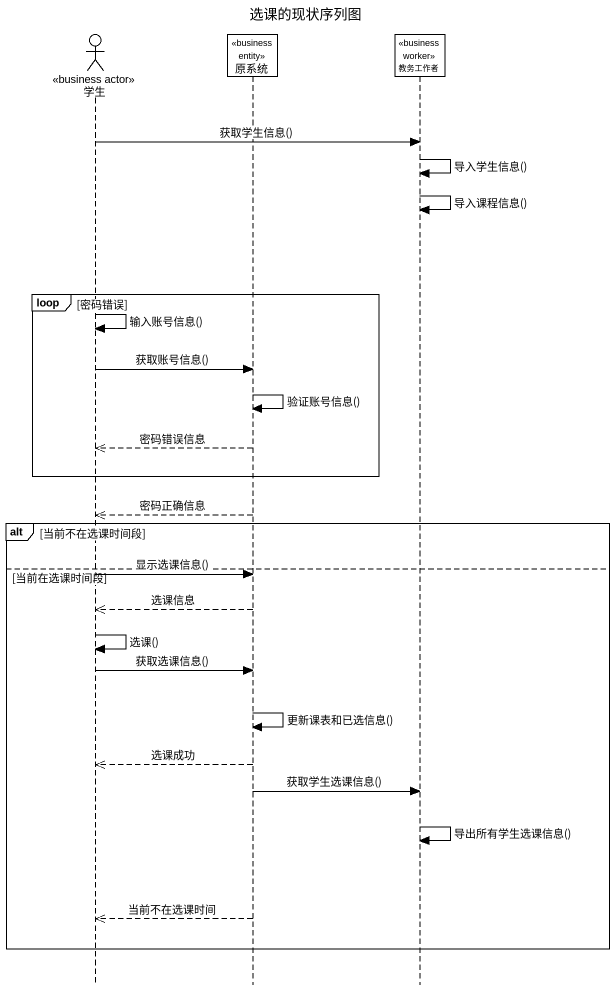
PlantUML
@startuml
title 选课的现状序列图
hide footbox
actor 学生 <<business actor>>
participant 原系统 <<business entity>>
participant 教务工作者 <<business worker>>

学生 -> 教务工作者 : 获取学生信息()
教务工作者 -> 教务工作者 : 导入学生信息()
教务工作者 -> 教务工作者 : 导入课程信息()
loop 密码错误
  学生 -> 学生 : 输入账号信息()
  学生 -> 原系统 : 获取账号信息()
  原系统 -> 原系统 : 验证账号信息()
  原系统 -->> 学生 : 密码错误信息
end
原系统 -->> 学生 : 密码正确信息
alt 当前不在选课时间段
else 当前在选课时间段
  学生 -> 原系统 : 显示选课信息()
  原系统 -->> 学生 : 选课信息
  学生 -> 学生 : 选课()
  学生 -> 原系统 : 获取选课信息()
  原系统 -> 原系统 : 更新课表和已选信息()
  原系统 -->> 学生 : 选课成功
  原系统 -> 教务工作者 : 获取学生选课信息()
  教务工作者 -> 教务工作者 : 导出所有学生选课信息()
  原系统 -->> 学生 : 当前不在选课时间
end
@enduml
